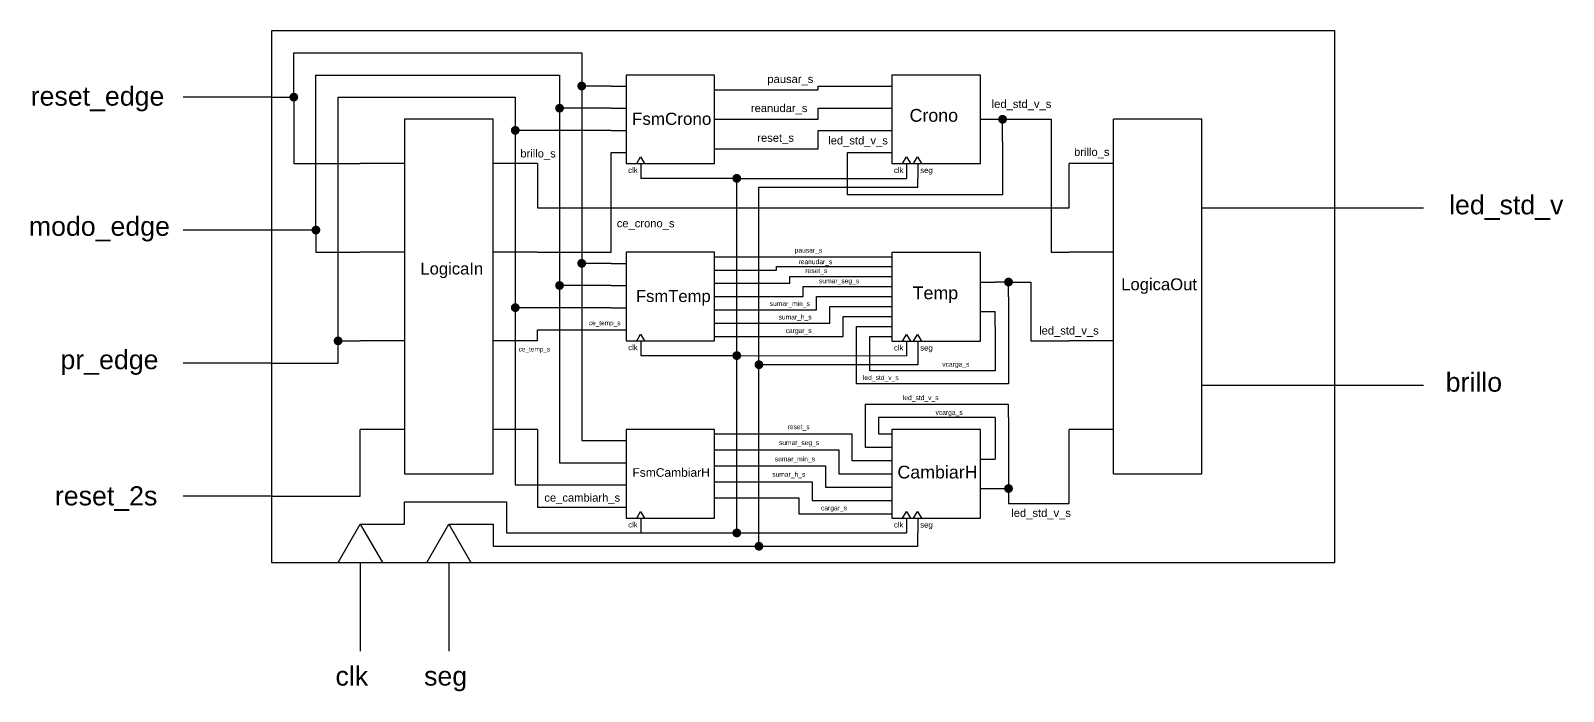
# Model space of a CAD drawing. Header units: millimetres. Extents: x 723 to 48489, y -1957 to 5497.
# Drawn here: x 31190 to 48489, y -1957 to 5497 of the extents above; entities that cross this region are included whole.
import ezdxf

# ---------------------------------------------------------------- set-up
doc = ezdxf.new("R2010")
doc.units = ezdxf.units.MM
doc.layers.add('clk', color=150, linetype='Continuous')
doc.layers.add('intermedia', color=40, linetype='Continuous')
doc.styles.get("Standard").update_dxf_attribs({"font": 'arial.ttf'})

msp = doc.modelspace()

# ---------------------------------------------------------------- hatches: boundary and pattern name
h = msp.add_hatch(color=256)
h.dxf.hatch_style = 1
h.paths.add_polyline_path([(37460, 4872), (37360, 4872, 1)])
h.paths.add_polyline_path([(37410, 4922), (37410, 4872), (37460, 4872, 0.414214)])
h.paths.add_polyline_path([(37410, 4922, 0.414214), (37360, 4872), (37410, 4872)])
h = msp.add_hatch(color=256)
h.dxf.hatch_style = 1
h.paths.add_polyline_path([(34210, 4747), (34110, 4747, 1)])
h.paths.add_polyline_path([(34160, 4797), (34160, 4747), (34210, 4747, 0.414214)])
h.paths.add_polyline_path([(34160, 4797, 0.414214), (34110, 4747), (34160, 4747)])
h = msp.add_hatch(color=256)
h.dxf.hatch_style = 1
h.paths.add_polyline_path([(37210, 4622), (37110, 4622, 1)])
h.paths.add_polyline_path([(37160, 4672), (37160, 4622), (37210, 4622, 0.414214)])
h.paths.add_polyline_path([(37160, 4672, 0.414214), (37110, 4622), (37160, 4622)])
h = msp.add_hatch(color=256)
h.dxf.hatch_style = 1
h.paths.add_polyline_path([(36710, 4372), (36610, 4372, 1)])
h.paths.add_polyline_path([(36660, 4422), (36660, 4372), (36710, 4372, 0.414214)])
h.paths.add_polyline_path([(36660, 4422, 0.414214), (36610, 4372), (36660, 4372)])
h = msp.add_hatch(color=256)
h.dxf.hatch_style = 1
h.paths.add_polyline_path([(34460, 3247), (34360, 3247, 1)])
h.paths.add_polyline_path([(34410, 3297), (34410, 3247), (34460, 3247, 0.414214)])
h.paths.add_polyline_path([(34410, 3297, 0.414214), (34360, 3247), (34410, 3247)])
h = msp.add_hatch(color=256)
h.dxf.hatch_style = 1
h.paths.add_polyline_path([(37460, 2872), (37360, 2872, 1)])
h.paths.add_polyline_path([(37410, 2922), (37410, 2872), (37460, 2872, 0.414214)])
h.paths.add_polyline_path([(37410, 2922, 0.414214), (37360, 2872), (37410, 2872)])
h = msp.add_hatch(color=256)
h.dxf.hatch_style = 1
h.paths.add_polyline_path([(37210, 2622), (37110, 2622, 1)])
h.paths.add_polyline_path([(37160, 2672), (37160, 2622), (37210, 2622, 0.414214)])
h.paths.add_polyline_path([(37160, 2672, 0.414214), (37110, 2622), (37160, 2622)])
h = msp.add_hatch(color=256)
h.dxf.hatch_style = 1
h.paths.add_polyline_path([(36710, 2372), (36610, 2372, 1)])
h.paths.add_polyline_path([(36660, 2422), (36660, 2372), (36710, 2372, 0.414214)])
h.paths.add_polyline_path([(36660, 2422, 0.414214), (36610, 2372), (36660, 2372)])
h = msp.add_hatch(color=256)
h.dxf.hatch_style = 1
h.paths.add_polyline_path([(34710, 1997), (34610, 1997, 1)])
h.paths.add_polyline_path([(34660, 2047), (34660, 1997), (34710, 1997, 0.414214)])
h.paths.add_polyline_path([(34660, 2047, 0.414214), (34610, 1997), (34660, 1997)])
at = {"layer": 'clk'}
h = msp.add_hatch(color=256, dxfattribs=at)
h.dxf.hatch_style = 1
h.paths.add_polyline_path([(39210, 3831), (39110, 3831, 1)])
h.paths.add_polyline_path([(39160, 3881), (39160, 3831), (39210, 3831, 0.414214)])
h.paths.add_polyline_path([(39160, 3881, 0.414214), (39110, 3831), (39160, 3831)])
h = msp.add_hatch(color=256, dxfattribs=at)
h.dxf.hatch_style = 1
h.paths.add_polyline_path([(39210, 1831), (39110, 1831, 1)])
h.paths.add_polyline_path([(39160, 1881), (39160, 1831), (39210, 1831, 0.414214)])
h.paths.add_polyline_path([(39160, 1881, 0.414214), (39110, 1831), (39160, 1831)])
h = msp.add_hatch(color=256, dxfattribs=at)
h.dxf.hatch_style = 1
h.paths.add_polyline_path([(39460, 1728), (39360, 1728, 1)])
h.paths.add_polyline_path([(39410, 1778), (39410, 1728), (39460, 1728, 0.414214)])
h.paths.add_polyline_path([(39410, 1778, 0.414214), (39360, 1728), (39410, 1728)])
h = msp.add_hatch(color=256, dxfattribs=at)
h.dxf.hatch_style = 1
h.paths.add_polyline_path([(39210, -170), (39110, -170, 1)])
h.paths.add_polyline_path([(39160, -120), (39160, -170), (39210, -170, 0.414214)])
h.paths.add_polyline_path([(39160, -120, 0.414214), (39110, -170), (39160, -170)])
h = msp.add_hatch(color=256, dxfattribs=at)
h.dxf.hatch_style = 1
h.paths.add_polyline_path([(39460, -320), (39360, -320, 1)])
h.paths.add_polyline_path([(39410, -270), (39410, -320), (39460, -320, 0.414214)])
h.paths.add_polyline_path([(39410, -270, 0.414214), (39360, -320), (39410, -320)])
at = {"layer": 'intermedia'}
h = msp.add_hatch(color=256, dxfattribs=at)
h.dxf.hatch_style = 1
h.paths.add_polyline_path([(42210, 4497), (42110, 4497, 1)])
h.paths.add_polyline_path([(42160, 4547), (42160, 4497), (42210, 4497, 0.414214)])
h.paths.add_polyline_path([(42160, 4547, 0.414214), (42110, 4497), (42160, 4497)])
h = msp.add_hatch(color=256, dxfattribs=at)
h.dxf.hatch_style = 1
h.paths.add_polyline_path([(42277, 2661), (42177, 2661, 1)])
h.paths.add_polyline_path([(42227, 2711), (42227, 2661), (42277, 2661, 0.414214)])
h.paths.add_polyline_path([(42227, 2711, 0.414214), (42177, 2661), (42227, 2661)])
h = msp.add_hatch(color=256, dxfattribs=at)
h.dxf.hatch_style = 1
h.paths.add_polyline_path([(42277, 331), (42177, 331, 1)])
h.paths.add_polyline_path([(42227, 381), (42227, 331), (42277, 331, 0.414214)])
h.paths.add_polyline_path([(42227, 381, 0.414214), (42177, 331), (42227, 331)])

# ---------------------------------------------------------------- linework, layer by layer
for p, q in [((33910, 5497), (33910, -503)), ((45910, 5497), (33910, 5497)), ((45910, -503), (45910, 5497)), ((34160, 4747), (34160, 5247)), ((34160, 5247), (37410, 5247)), ((37410, 5247), (37410, 872)), ((34410, 3247), (34410, 4997)), ((34410, 4997), (36910, 4997)), ((36910, 4997), (37160, 4997)), ((37160, 4997), (37160, 622)), ((37744, 4872), (37410, 4872)), ((37744, 4872), (37910, 4872)), ((37910, 4997), (37910, 3997)), ((38910, 4997), (37910, 4997)), ((38910, 3997), (38910, 4997)), ((40910, 4997), (40910, 3997)), ((41910, 4997), (40910, 4997)), ((41910, 3997), (41910, 4997)), ((33910, 4747), (32910, 4747)), ((33910, 4747), (34160, 4747)), ((34160, 4747), (34160, 3997)), ((34660, 1997), (34660, 4747)), ((34660, 4747), (36660, 4747)), ((36660, 4747), (36660, 372)), ((37744, 4622), (37160, 4622)), ((37744, 4622), (37910, 4622)), ((35410, 4497), (35410, 497)), ((36410, 4497), (35410, 4497)), ((36410, 497), (36410, 4497)), ((37744, 4372), (36660, 4372)), ((37744, 4372), (37910, 4372)), ((43410, 497), (43410, 4497)), ((44410, 4497), (43410, 4497)), ((44410, 497), (44410, 4497)), ((34160, 3997), (34910, 3997)), ((35410, 3997), (34910, 3997)), ((37910, 3997), (38910, 3997)), ((40910, 3997), (41910, 3997)), ((44410, 3497), (45160, 3497)), ((45160, 3497), (45910, 3497)), ((45910, 3497), (46910, 3497)), ((33910, 3247), (32910, 3247)), ((34410, 3247), (33910, 3247)), ((34410, 3247), (34410, 2997)), ((34410, 2997), (34910, 2997)), ((35410, 2997), (34910, 2997)), ((37910, 2997), (37910, 1997)), ((38910, 2997), (37910, 2997)), ((38910, 1997), (38910, 2997)), ((40910, 2994), (40910, 1994)), ((41910, 2994), (40910, 2994)), ((41910, 1994), (41910, 2994)), ((37744, 2872), (37410, 2872)), ((37744, 2872), (37910, 2872)), ((37744, 2622), (37160, 2622)), ((37744, 2622), (37910, 2622)), ((37744, 2372), (36660, 2372)), ((37744, 2372), (37910, 2372)), ((34660, 1747), (34660, 1997)), ((34660, 1997), (34910, 1997)), ((35410, 1997), (34910, 1997)), ((37910, 1997), (38910, 1997)), ((40910, 1994), (41910, 1994)), ((33910, 1747), (32910, 1747)), ((33910, 1747), (34660, 1747)), ((44410, 1497), (45160, 1497)), ((45160, 1497), (45910, 1497)), ((45910, 1497), (46910, 1497)), ((35410, 997), (34910, 997)), ((34910, 247), (34910, 997)), ((37410, 872), (37744, 872)), ((37744, 872), (37910, 872)), ((37910, 997), (37910, -3)), ((38910, 997), (37910, 997)), ((38910, -3), (38910, 997)), ((40910, 997), (40910, -3)), ((41910, 997), (40910, 997)), ((41910, -3), (41910, 997)), ((37160, 622), (37744, 622)), ((37744, 622), (37910, 622)), ((35410, 497), (36410, 497)), ((36660, 372), (37744, 372)), ((37744, 372), (37910, 372)), ((43410, 497), (44410, 497)), ((33910, 247), (32910, 247)), ((33910, 247), (34660, 247)), ((34660, 247), (34910, 247)), ((37910, -3), (38910, -3)), ((40910, -3), (41910, -3)), ((33910, -503), (45910, -503))]:
    msp.add_line(p, q)
at = {"layer": 'clk'}
for p, q in [((38031, 3997), (38075, 4073)), ((38075, 4073), (38119, 3997)), ((38077, 3997), (38077, 3831)), ((41031, 3997), (41075, 4073)), ((41075, 4073), (41119, 3997)), ((41077, 3997), (41077, 3831)), ((41156, 3997), (41200, 4073)), ((41200, 4073), (41244, 3997)), ((41202, 3997), (41202, 3831)), ((39160, 3831), (38077, 3831)), ((39160, -170), (39160, 3831)), ((39160, 3831), (41077, 3831)), ((41202, 3731), (41202, 3831)), ((39410, -320), (39410, 3731)), ((39410, 3731), (41202, 3731)), ((38031, 1997), (38075, 2073)), ((38075, 2073), (38119, 1997)), ((38077, 1997), (38077, 1831)), ((41031, 1994), (41075, 2070)), ((41075, 2070), (41119, 1994)), ((41077, 1994), (41077, 1828)), ((41156, 1994), (41200, 2070)), ((41200, 2070), (41244, 1994)), ((41202, 1994), (41202, 1828)), ((38077, 1831), (39160, 1831)), ((39160, 1831), (41077, 1828)), ((41202, 1828), (41202, 1728)), ((41202, 1728), (39410, 1728)), ((35410, -70), (35410, 180)), ((35410, 180), (36560, 180)), ((36560, 180), (36560, -70)), ((38031, -3), (38075, 73)), ((38075, 73), (38119, -3)), ((41031, -3), (41075, 73)), ((41075, 73), (41119, -3)), ((41156, -3), (41200, 73)), ((41200, 73), (41244, -3)), ((34660, -503), (34910, -70)), ((34910, -70), (35160, -503)), ((34910, -70), (35410, -70)), ((35660, -503), (35910, -70)), ((35910, -70), (36160, -503)), ((35910, -70), (36410, -70)), ((36410, -70), (36410, -320)), ((36560, -70), (36560, -170)), ((36560, -170), (38077, -170)), ((38077, -3), (38077, -169)), ((38077, -170), (41077, -170)), ((41077, -3), (41077, -169)), ((41202, -3), (41202, -169)), ((41202, -320), (41202, -169)), ((36410, -320), (41202, -320)), ((34910, -503), (34910, -1503)), ((35910, -503), (35910, -1503))]:
    msp.add_line(p, q, dxfattribs=at)
at = {"layer": 'intermedia'}
for p, q in [((40077, 4831), (40077, 4872)), ((40077, 4872), (40744, 4872)), ((40744, 4872), (40910, 4872)), ((38910, 4831), (39077, 4831)), ((39077, 4831), (40077, 4831)), ((40077, 4497), (40077, 4622)), ((40077, 4622), (40744, 4622)), ((40744, 4622), (40910, 4622)), ((38910, 4497), (39077, 4497)), ((39077, 4497), (40077, 4497)), ((40077, 4164), (40077, 4372)), ((40077, 4372), (40744, 4372)), ((40744, 4372), (40910, 4372)), ((41910, 4497), (42160, 4497)), ((42160, 4497), (42710, 4497)), ((42160, 4247), (42160, 4497)), ((42710, 4497), (42710, 2997)), ((38910, 4164), (39077, 4164)), ((39077, 4164), (40077, 4164)), ((42160, 4247), (42160, 3747)), ((36910, 3997), (36410, 3997)), ((36910, 3997), (36910, 3497)), ((37744, 4122), (37910, 4122)), ((37744, 2997), (37744, 4122)), ((40410, 3647), (40410, 4122)), ((40410, 4122), (40744, 4122)), ((40744, 4122), (40910, 4122)), ((43410, 3997), (42910, 3997)), ((42910, 3497), (42910, 3997)), ((42160, 3647), (40410, 3647)), ((42160, 3747), (42160, 3647)), ((36910, 3497), (42910, 3497)), ((36910, 2997), (36410, 2997)), ((36910, 2997), (37744, 2997)), ((38910, 2947), (39060, 2947)), ((39060, 2947), (40660, 2947)), ((40660, 2947), (40910, 2947)), ((42710, 2997), (42910, 2997)), ((43410, 2997), (42910, 2997)), ((38910, 2797), (39060, 2797)), ((39060, 2797), (39610, 2797)), ((39610, 2797), (39610, 2835)), ((39610, 2835), (40660, 2835)), ((40660, 2835), (40910, 2835)), ((38910, 2647), (39060, 2647)), ((39060, 2647), (39760, 2647)), ((39760, 2647), (39760, 2722)), ((39760, 2722), (40660, 2722)), ((39910, 2497), (39910, 2610)), ((39910, 2610), (40660, 2610)), ((40660, 2722), (40910, 2722)), ((40660, 2610), (40910, 2610)), ((41910, 2661), (42077, 2661)), ((42227, 2661), (42077, 2661)), ((42227, 2494), (42227, 2661)), ((42227, 2661), (42477, 2661)), ((42477, 2661), (42477, 1997)), ((38910, 2497), (39060, 2497)), ((39060, 2497), (39910, 2497)), ((40060, 2347), (40060, 2497)), ((40060, 2497), (40660, 2497)), ((40660, 2497), (40910, 2497)), ((42227, 2494), (42227, 1661)), ((38910, 2347), (39060, 2347)), ((39060, 2347), (40060, 2347)), ((40210, 2197), (40210, 2385)), ((40210, 2385), (40660, 2385)), ((40360, 2047), (40360, 2272)), ((40360, 2272), (40660, 2272)), ((40660, 2385), (40910, 2385)), ((40660, 2272), (40910, 2272)), ((41910, 2328), (42077, 2328)), ((42077, 2161), (42077, 2328)), ((36910, 1997), (36910, 2122)), ((36910, 2122), (37744, 2122)), ((37744, 2122), (37910, 2122)), ((38910, 2197), (39060, 2197)), ((39060, 2197), (40210, 2197)), ((40510, 1511), (40510, 2160)), ((40510, 2160), (40660, 2160)), ((40660, 2160), (40910, 2160)), ((42077, 2161), (42077, 1661)), ((36910, 1997), (36410, 1997)), ((38910, 2047), (39060, 2047)), ((39060, 2047), (40360, 2047)), ((40660, 2047), (40910, 2047)), ((40660, 1661), (40660, 2047)), ((42477, 1997), (42910, 1997)), ((43410, 1997), (42910, 1997)), ((42077, 1661), (40660, 1661)), ((42227, 1661), (42227, 1511)), ((40660, 1511), (40510, 1511)), ((42227, 1511), (40660, 1511)), ((40760, 1281), (40610, 1281)), ((40610, 1281), (40610, 797)), ((42227, 1281), (40760, 1281)), ((42227, 1131), (42227, 1281)), ((42077, 1131), (40760, 1131)), ((40760, 1131), (40760, 947)), ((42077, 1131), (42077, 664)), ((42227, 1131), (42227, 164)), ((36910, 997), (36410, 997)), ((36910, 997), (36910, 122)), ((38910, 947), (39060, 947)), ((39060, 947), (40460, 947)), ((40460, 947), (40460, 647)), ((40760, 947), (40910, 947)), ((43410, 997), (42910, 997)), ((42910, 164), (42910, 997)), ((38910, 767), (39060, 767)), ((39060, 767), (40310, 767)), ((40310, 767), (40310, 497)), ((40610, 797), (40760, 797)), ((40760, 797), (40910, 797)), ((38910, 587), (39060, 587)), ((39060, 587), (40160, 587)), ((40160, 587), (40160, 347)), ((40460, 647), (40760, 647)), ((40760, 647), (40910, 647)), ((41910, 664), (42077, 664)), ((38910, 407), (39060, 407)), ((39060, 407), (40010, 407)), ((40010, 407), (40010, 197)), ((40160, 347), (40760, 347)), ((40310, 497), (40760, 497)), ((40760, 497), (40910, 497)), ((40760, 347), (40910, 347)), ((38910, 227), (39060, 227)), ((39060, 227), (39860, 227)), ((39860, 227), (39860, 47)), ((40010, 197), (40760, 197)), ((40760, 197), (40910, 197)), ((41910, 331), (42077, 331)), ((42077, 331), (42227, 331)), ((36910, 122), (37744, 122)), ((37744, 122), (37910, 122)), ((39860, 47), (40760, 47)), ((40760, 47), (40910, 47)), ((42227, 164), (42910, 164))]:
    msp.add_line(p, q, dxfattribs=at)

# ---------------------------------------------------------------- texts
at = {"attachment_point": 1}
for s, width, gutter_width, insert, char_height in [('reset_edge', 900.33, 1079, (31191, 4867), 215.8), ('FsmCrono', 573.1, 687, (37977, 4572), 137.4), ('Crono', 600.22, 719, (41110, 4614), 143.9), ('led_std_v', 900.33, 1079, (47199, 3641), 215.8), ('modo_edge', 900.33, 1079, (31170, 3399), 215.8), ('LogicaIn', 559.75, 671, (35589, 2880), 134.2), ('Temp', 600.22, 719, (41145, 2611), 143.9), ('LogicaOut', 559.75, 671, (43499, 2703), 134.2), ('FsmTemp', 559.75, 671, (38022, 2570), 134.2), ('pr_edge', 900.33, 1079, (31527, 1894), 215.8), ('brillo', 900.33, 1079, (47161, 1640), 215.8), ('FsmCambiarH', 404.85, 485, (37982, 561), 97.05), ('CambiarH', 600.22, 719, (40973, 589), 143.9), ('reset_2s', 900.33, 1079, (31464, 357), 215.8)]:
    msp.add_mtext_dynamic_manual_height_columns(s, width=width, gutter_width=gutter_width, heights=[0], dxfattribs=dict(at, insert=insert, char_height=char_height))
at = {"layer": 'clk', "attachment_point": 1}
for s, width, gutter_width, insert, char_height in [('clk', 262.2, 314, (37934, 3955), 62.9), ('clk', 262.2, 314, (40934, 3955), 62.9), ('seg', 262.2, 314, (41230, 3954), 62.9), ('clk', 262.2, 314, (37934, 1955), 62.9), ('clk', 262.2, 314, (40934, 1952), 62.9), ('seg', 262.2, 314, (41230, 1951), 62.9), ('clk', 262.2, 314, (37934, -45), 62.9), ('clk', 262.2, 314, (40934, -45), 62.9), ('seg', 262.2, 314, (41230, -46), 62.9), ('clk', 900.33, 1079, (34631, -1676), 215.8), ('seg', 900.33, 1079, (35631, -1676), 215.8)]:
    msp.add_mtext_dynamic_manual_height_columns(s, width=width, gutter_width=gutter_width, heights=[0], dxfattribs=dict(at, insert=insert, char_height=char_height))
at = {"layer": 'intermedia', "attachment_point": 1}
for s, width, gutter_width, insert, char_height in [('pausar_s', 376.69, 452, (39505, 4997), 90.3), ('reanudar_s', 376.69, 452, (39319, 4669), 90.3), ('led_std_v_s', 376.69, 452, (42037, 4716), 90.3), ('reset_s', 376.69, 452, (39391, 4334), 90.3), ('brillo_s', 376.69, 452, (36717, 4157), 90.3), ('led_std_v_s', 376.69, 452, (40192, 4304), 90.3), ('brillo_s', 376.69, 452, (42967, 4174), 90.3), ('ce_crono_s', 376.69, 452, (37805, 3369), 90.3), ('pausar_s', 225.59, 270, (39813, 3047), 54.1), ('reanudar_s', 225.59, 270, (39856, 2917), 54.1), ('reset_s', 225.59, 270, (39933, 2817), 54.1), ('sumar_seg_s', 225.59, 270, (40088, 2701), 54.08), ('sumar_min_s', 225.59, 270, (39532, 2446), 54.08), ('sumar_h_s', 225.59, 270, (39631, 2293), 54.1), ('ce_temp_s', 217.81, 261, (37491, 2226), 52.2), ('cargar_s', 225.59, 270, (39711, 2140), 54.1), ('led_std_v_s', 376.69, 452, (42572, 2159), 90.3), ('ce_temp_s', 217.81, 261, (36698, 1930), 52.2), ('vcarga_s', 225.59, 270, (41479, 1760), 54.1), ('led_std_v_s', 225.59, 270, (40584, 1611), 54.08), ('led_std_v_s', 225.59, 270, (41034, 1383), 54.08), ('reset_s', 225.59, 270, (39734, 1055), 54.1), ('vcarga_s', 225.59, 270, (41403, 1217), 54.1), ('sumar_min_s', 225.59, 270, (39589, 692), 54.08), ('sumar_seg_s', 225.59, 270, (39636, 876), 54.08), ('sumar_h_s', 225.59, 270, (39560, 518), 54.1), ('ce_cambiarh_s', 376.69, 452, (36988, 274), 90.3), ('cargar_s', 225.59, 270, (40110, 139), 54.1), ('led_std_v_s', 376.69, 452, (42258, 101), 90.3)]:
    msp.add_mtext_dynamic_manual_height_columns(s, width=width, gutter_width=gutter_width, heights=[0], dxfattribs=dict(at, insert=insert, char_height=char_height))

doc.saveas('drawing.dxf')
